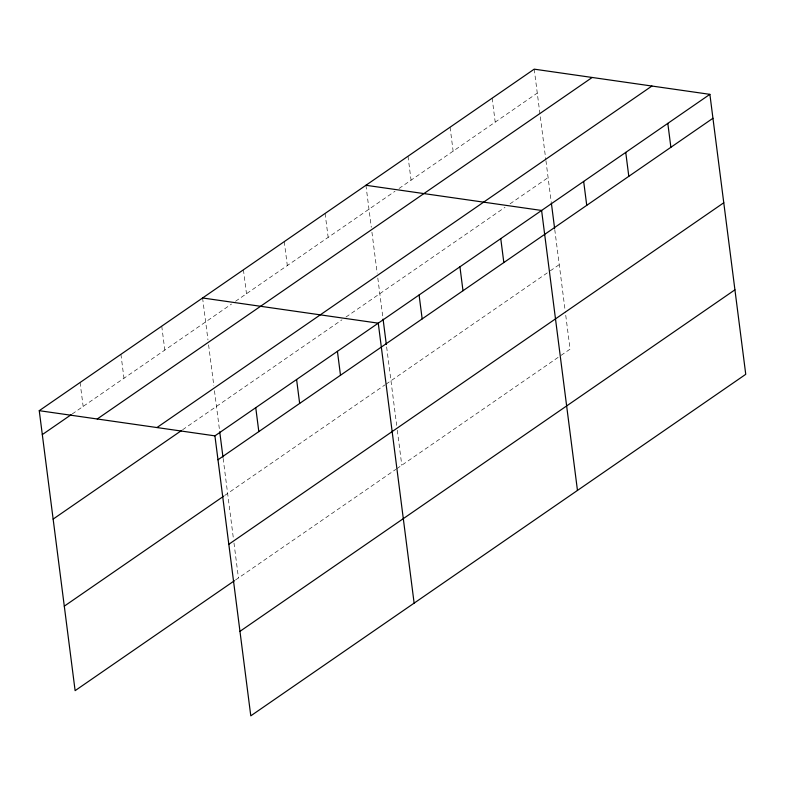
<?xml version="1.0" encoding="UTF-8"?>
<svg xmlns="http://www.w3.org/2000/svg" width="785" height="785" viewBox="0 0 785 785"><rect width="100%" height="100%" fill="white"/><g stroke="black" fill="none" stroke-linecap="round" stroke-linejoin="round"><path stroke-width="0.59" stroke-dasharray="3.92 2.94" d="M72.191 413.989L231.546 304.04M235.529 301.283L395.032 191.236M399.045 188.469L537.274 93.091M182.611 429.768L341.966 319.809M345.95 317.061L505.03 207.299M510.034 203.845L548.097 177.587M224.638 495.521L384.993 384.876M385.984 384.189L549.235 271.551M550.236 270.864L559.254 264.643M235.461 580.017L395.817 469.381M396.808 468.694L560.058 356.047M561.059 355.36L570.077 349.139L565.288 311.714M534.212 69.159L545.781 159.473M545.938 160.68L551.198 201.765M554.76 229.573L565.131 310.507M492.136 98.194L495.207 122.117M450.07 127.219L453.131 151.142M407.994 156.244L411.065 180.177M365.928 185.28L371.305 227.307M371.923 232.134L377.183 273.18M377.801 278.008L382.913 317.886M386.632 346.901L396.69 425.421M397.308 430.249L401.792 465.25M325.088 213.451L328.159 237.374M284.258 241.623L287.32 265.556M243.419 269.804L246.49 293.727M202.589 297.976L207.976 340.013M208.594 344.841L213.844 385.877M214.462 390.704L219.574 430.582M223.136 458.391L233.351 538.117M233.969 542.945L238.454 577.956M161.749 326.158L164.821 350.081M120.919 354.329L123.981 378.252M80.08 382.501L83.151 406.434"/><path stroke-width="1.18" d="M234.47 580.704L75.115 690.653L39.25 410.683L534.212 69.159L709.885 94.347L745.75 374.317L250.788 715.841L214.923 435.861L709.885 94.347M42.311 434.605L71.2 414.676M97.222 418.994L592.184 77.47M156.951 427.55L651.913 86.036M53.135 519.101L181.62 430.455M217.985 459.784L712.947 118.27M64.291 606.157L223.646 496.208M228.808 544.29L723.77 202.765M239.965 631.346L734.927 289.822M365.928 185.28L541.601 210.458L577.466 490.439M202.589 297.976L378.262 323.165L414.127 603.135M39.25 410.683L214.923 435.861M667.809 123.373L670.881 147.295M625.743 152.398L628.805 176.331M583.667 181.433L586.738 205.356M551.355 202.972L554.602 228.366M500.761 238.64L503.833 262.563M459.932 266.812L462.993 290.735M419.092 294.983L422.163 318.916M383.07 319.093L386.318 344.487M337.422 351.337L340.494 375.259M296.593 379.508L299.654 403.441M255.753 407.69L258.824 431.613M219.731 431.789L222.979 457.184"/></g></svg>
